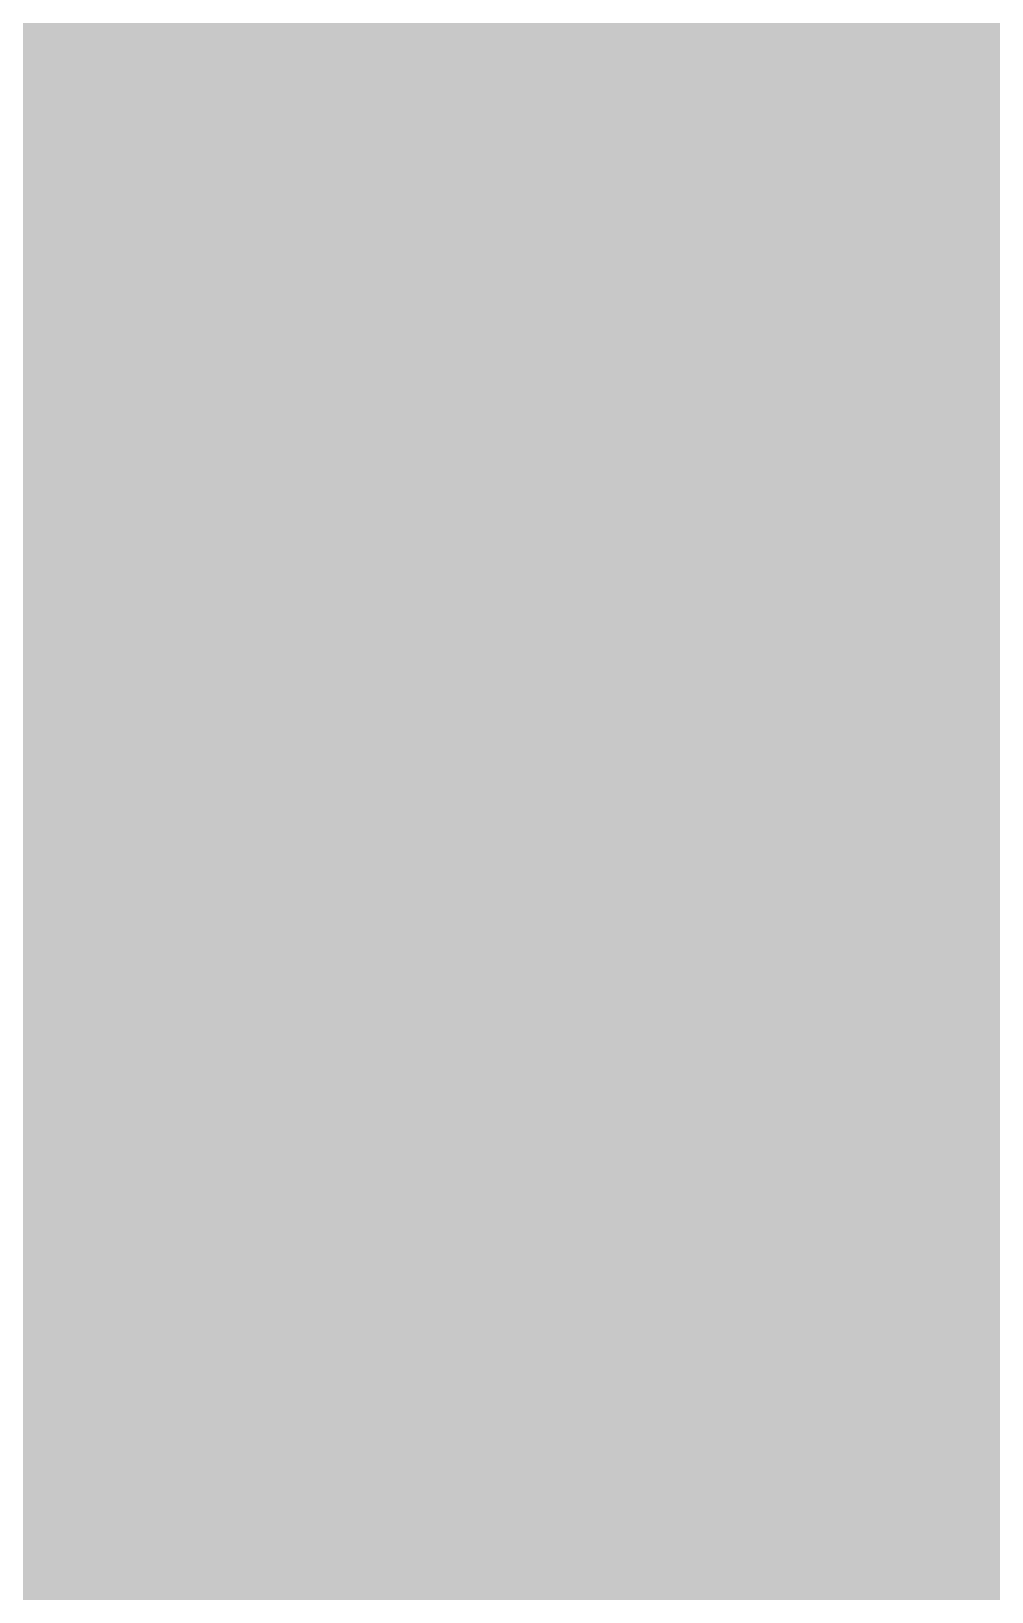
# Model space of a CAD drawing. Header units: inches. Extents: x 1701 to 6949, y -252 to 585.
# Drawn here: x 2255.0713 to 2255.0877, y 150.79957 to 150.8262 of the extents above; entities that cross this region are included whole.
import ezdxf

# ---------------------------------------------------------------- set-up
doc = ezdxf.new("R2010")
doc.units = ezdxf.units.IN
doc.header["$MEASUREMENT"] = 0
for name, color, linetype, lineweight in [('A-DOOR-6', 31, 'Continuous', 9), ('A-DOOR-FRAM', 31, 'Continuous', 9), ('A-FLOR-HRAL', 11, 'Continuous', 9)]:
    doc.layers.add(name, color=color, linetype=linetype, lineweight=lineweight)

# ---------------------------------------------------------------- blocks, each defined once
blk = doc.blocks.new('Door-Inswing-Andersen-400_Series-Single - 3_ 0-1_8_ x custom height - _1st _ 2nd floor-2652130-SECTION _ CENTER LOOKING WEST')
at = {"layer": 'A-DOOR-FRAM'}
h = blk.add_hatch(color=256, dxfattribs=at)
h.paths.add_polyline_path([(2256.092487, 139.148437), (2256.092487, 141.35426), (2255.061237, 141.35426), (2255.085727, 139.148437), (2255.811237, 139.148437)], flags=0)
h.paths.add_polyline_path([(2291.186237, 139.148437), (2291.186237, 141.35426), (2290.154987, 141.35426), (2290.154987, 139.148437), (2291.161747, 139.148437)], flags=0)
h.paths.add_polyline_path([(2256.092487, 142.300781), (2256.092487, 144.502698), (2255.061237, 144.502698), (2255.061237, 142.300781), (2255.811237, 142.300781)], flags=0)
h.paths.add_polyline_path([(2290.436237, 142.300781), (2291.186237, 142.300781), (2291.186237, 144.502698), (2290.154987, 144.502698), (2290.154987, 142.300781)], flags=0)
h.paths.add_polyline_path([(2291.186237, 145.449219), (2291.186237, 147.651135), (2290.154987, 147.651135), (2290.154987, 145.449219), (2291.089924, 145.449219)], flags=0)
h.paths.add_polyline_path([(2256.092487, 145.449219), (2256.092487, 147.651135), (2255.061237, 147.651135), (2255.061237, 145.449219), (2255.811237, 145.449219)], flags=0)
h.paths.add_polyline_path([(2290.436237, 148.597656), (2291.186237, 148.597656), (2291.186237, 150.799573), (2290.154987, 150.799573), (2290.154987, 148.597656)], flags=0)
h.paths.add_polyline_path([(2256.092487, 148.597656), (2256.092487, 150.799573), (2255.061237, 150.799573), (2255.061237, 148.597656), (2255.811237, 148.597656)], flags=0)
h.paths.add_polyline_path([(2290.436237, 151.746094), (2291.186237, 151.746094), (2291.186237, 153.951917), (2290.154987, 153.951917), (2290.154987, 151.746094)], flags=0)
h.paths.add_polyline_path([(2255.061237, 151.746094), (2256.092487, 151.746094), (2256.092487, 153.951917), (2255.061237, 153.951917)], flags=0)
h.paths.add_polyline_path([(2255.811237, 154.898437), (2256.092487, 154.898437), (2256.092487, 157.100354), (2255.061237, 157.100354), (2255.061237, 154.898437), (2255.26526, 154.898437)], flags=0)
h.paths.add_polyline_path([(2290.154987, 154.898437), (2291.186237, 154.898437), (2291.186237, 157.100354), (2290.154987, 157.100354), (2290.154987, 156.083649)], flags=0)
h.paths.add_polyline_path([(2291.186237, 158.046875), (2291.186237, 160.248792), (2290.154987, 160.248792), (2290.154987, 158.046875), (2290.946324, 158.046875)], flags=0)
h.paths.add_polyline_path([(2255.061237, 158.046875), (2256.092487, 158.046875), (2256.092487, 160.248792), (2255.061237, 160.248792)], flags=0)
h.paths.add_polyline_path([(2255.811237, 161.195312), (2256.092487, 161.195312), (2256.092487, 163.401135), (2255.061237, 163.401135), (2255.061237, 161.195312), (2255.337038, 161.195312)], flags=0)
h.paths.add_polyline_path([(2290.154987, 161.195312), (2291.186237, 161.195312), (2291.186237, 163.401135), (2290.154987, 163.401135)], flags=0)
h.paths.add_polyline_path([(2255.372972, 164.347656), (2256.092487, 164.347656), (2256.092487, 166.549573), (2255.061237, 166.549573), (2255.061237, 164.347656)], flags=0)
h.paths.add_polyline_path([(2290.874502, 164.347656), (2291.186237, 164.347656), (2291.186237, 166.549573), (2290.154987, 166.549573), (2290.154987, 164.347656), (2290.436237, 164.347656)], flags=0)
h.paths.add_polyline_path([(2290.838613, 167.496094), (2291.186237, 167.496094), (2291.186237, 169.549573), (2290.154987, 169.549573), (2290.154987, 167.496094), (2290.436237, 167.496094)], flags=0)
h.paths.add_polyline_path([(2255.408861, 167.496094), (2256.092487, 167.496094), (2256.092487, 169.549573), (2255.061237, 169.549573), (2255.061237, 167.496094)], flags=0)
h.paths.add_polyline_path([(2290.154987, 170.496094), (2291.186237, 170.496094), (2291.186237, 177.154836), (2290.154987, 177.154836), (2290.154987, 174.029462)], flags=0)
h.paths.add_polyline_path([(2255.443057, 170.496094), (2256.092487, 170.496094), (2256.092487, 177.154836), (2255.061237, 177.154836), (2255.061237, 170.496094)], flags=0)
h.paths.add_polyline_path([(2291.186237, 177.75), (2291.186237, 228.5), (2255.061237, 228.5), (2255.061237, 177.75), (2256.092487, 177.75), (2256.132665, 227.46875), (2290.154987, 227.46875), (2290.154987, 177.75), (2290.721729, 177.75)], flags=0)
blk = doc.blocks.new('Railing - Railing-2567857-SECTION _ CENTER LOOKING WEST')
at = {"layer": 'A-FLOR-HRAL'}
h = blk.add_hatch(color=256, dxfattribs=at)
h.paths.add_polyline_path([(2290.154987, 150.799573), (2295.952477, 150.799573), (2295.952477, 151.272833), (2249.889485, 151.272833), (2249.889485, 150.799573), (2289.811237, 150.799573)], flags=0)
h.paths.add_polyline_path([(2328.174032, 150.799573), (2328.647292, 151.272833), (2328.174032, 151.272833), (2328.174032, 151.1875)], flags=0)
h.paths.add_polyline_path([(2326.99293, 150.799573), (2326.99293, 151.272833), (2297.133579, 151.272833), (2297.133579, 150.799573), (2324.912578, 150.799573)], flags=0)
h.paths.add_polyline_path([(2218.849032, 150.799573), (2248.708382, 150.799573), (2248.708382, 151.272833), (2218.375772, 151.272833)], flags=0)

msp = doc.modelspace()

# ---------------------------------------------------------------- block references
at = {"layer": 'A-DOOR-6'}
msp.add_blockref('Door-Inswing-Andersen-400_Series-Single - 3_ 0-1_8_ x custom height - _1st _ 2nd floor-2652130-SECTION _ CENTER LOOKING WEST', (0, 0), dxfattribs=at)
at = {"layer": 'A-FLOR-HRAL'}
msp.add_blockref('Railing - Railing-2567857-SECTION _ CENTER LOOKING WEST', (0, 0), dxfattribs=at)

doc.saveas('drawing.dxf')
